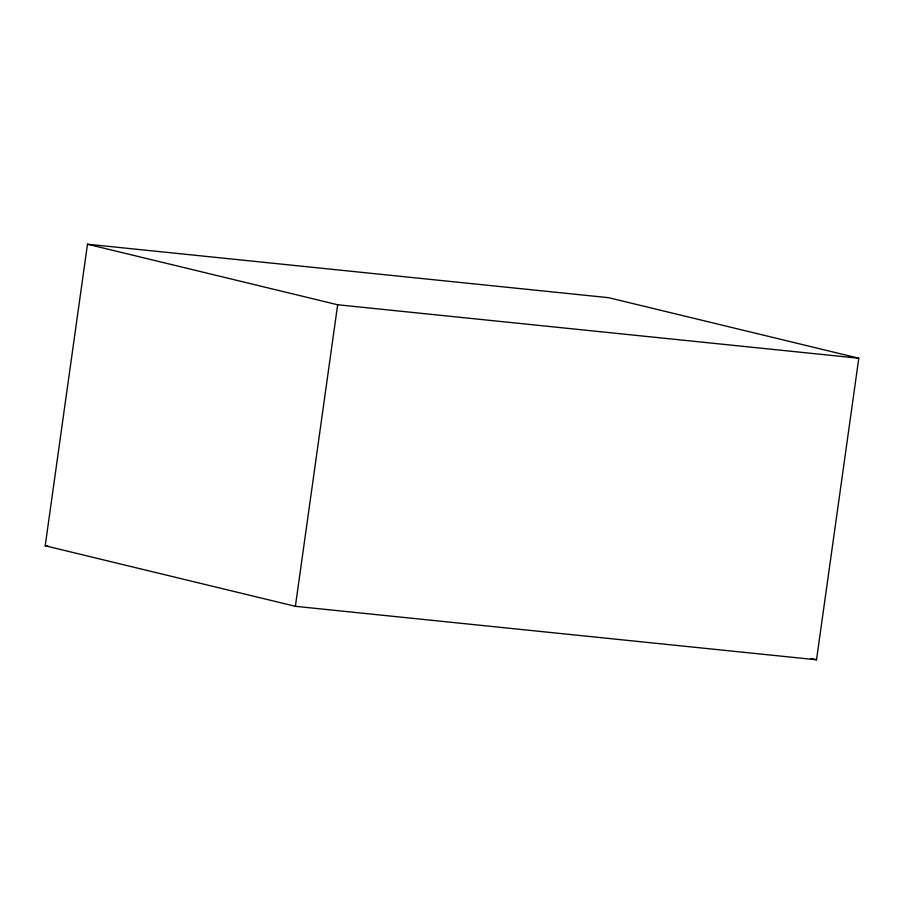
<?xml version="1.0" encoding="UTF-8"?>
<svg xmlns="http://www.w3.org/2000/svg" width="904" height="904" viewBox="0 0 904 904"><rect width="100%" height="100%" fill="white"/><g stroke="black" fill="none" stroke-linecap="round" stroke-linejoin="round"><path stroke-width="1.36" d="M45.2 545.779L87.485 244.227L608.618 297.687L858.8 358.221L816.515 659.773L295.382 606.313L45.2 545.779L48.014 546.072M295.382 606.313L337.667 304.761L87.485 244.227M337.667 304.761L858.8 358.221M811.046 658.451L816.515 659.773"/></g></svg>
